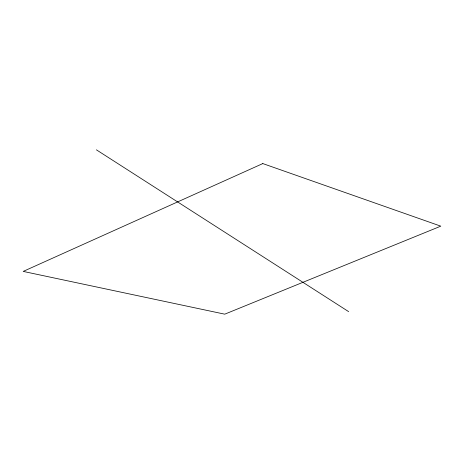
<?xml version="1.0" encoding="UTF-8"?>
<svg xmlns="http://www.w3.org/2000/svg" width="464" height="464" viewBox="0 0 464 464"><rect width="100%" height="100%" fill="white"/><g stroke="black" fill="none" stroke-linecap="round" stroke-linejoin="round"><path stroke-width="0.7" d="M96.408 149.831L348.65 311.64M262.804 163.577L23.2 271.411L224.744 314.169L440.8 226.159L262.804 163.577"/></g></svg>
